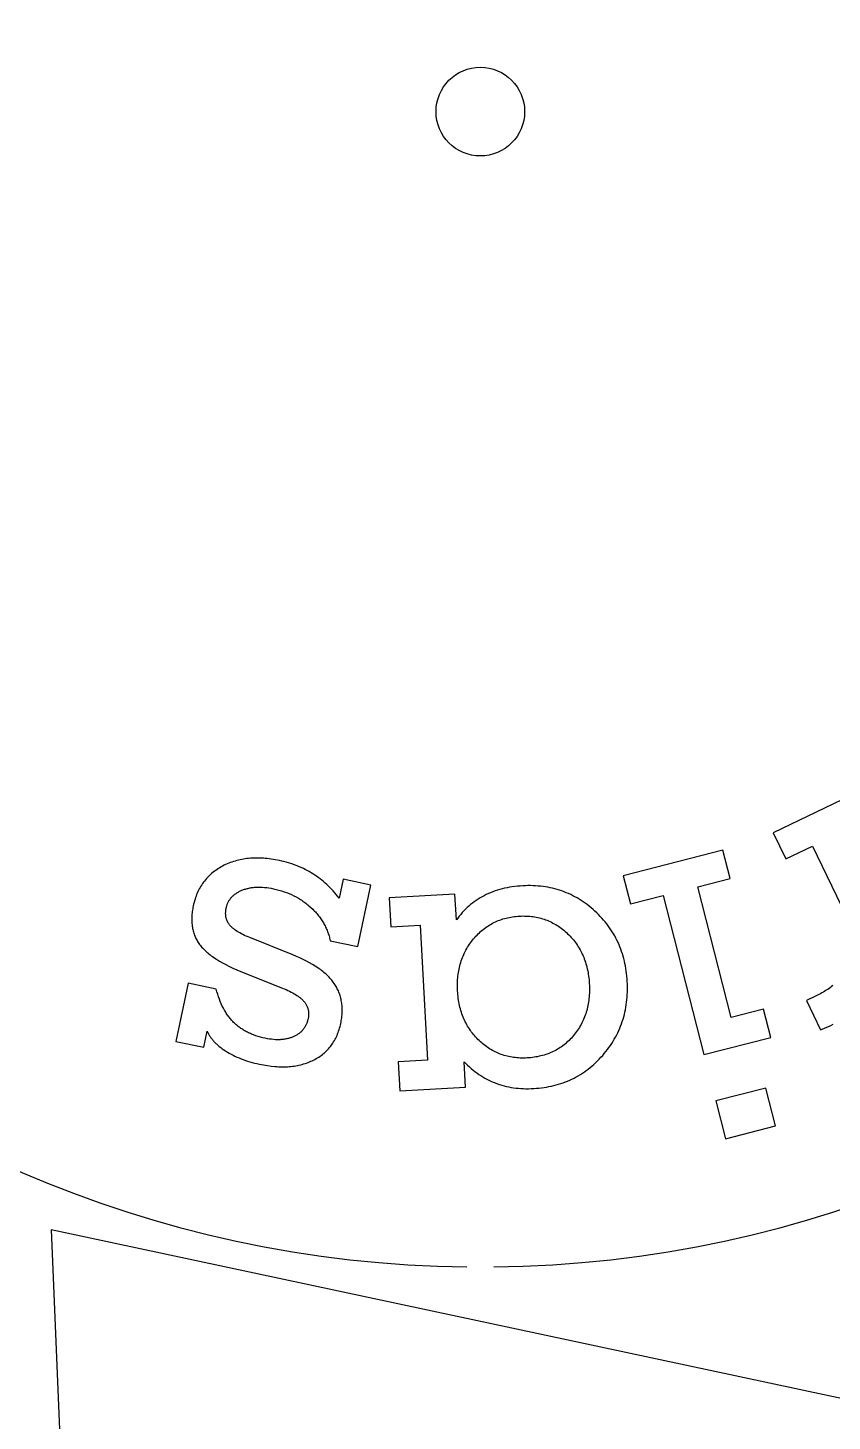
# Model space of a CAD drawing. Extents: x -2485 to -2143, y -68 to 535.
# Drawn here: x -2293.9 to -2264, y 138.6 to 190.4 of the extents above; entities that cross this region are included whole.
import ezdxf

# ---------------------------------------------------------------- set-up
doc = ezdxf.new("R2010")
doc.units = 0
doc.layers.add('Contorno', color=5, linetype='Continuous', true_color=0x0000ff)
doc.layers.add('Linha', color=1, linetype='Continuous')

msp = doc.modelspace()

# ---------------------------------------------------------------- linework, layer by layer
at = {"layer": 'Contorno'}
msp.add_lwpolyline([(-2252.286, 137), (-2293.048, 145.695), (-2292.446, 131.129)], dxfattribs=at)
msp.add_circle((-2277.071, 187.311), 1.65, dxfattribs=at)
for start, end in [(90.6662, 269.3338), (270.6662, 89.3338)]:
    msp.add_arc((-2277.071, 187.311), 43, start, end, dxfattribs=at)
at = {"layer": 'Linha'}
for points in [[(-2262.963, 162.012), (-2266.167, 160.472), (-2265.699, 159.499), (-2264.698, 159.98), (-2263.447, 157.376)], [(-2267.726, 153.598), (-2268.973, 158.467), (-2267.77, 158.775), (-2268.038, 159.821), (-2271.749, 158.871), (-2271.481, 157.824), (-2270.264, 158.136), (-2268.749, 152.221), (-2266.255, 152.859), (-2266.523, 153.906), (-2267.726, 153.598)], [(-2282.438, 158.176), (-2282.494, 158.242), (-2282.551, 158.306), (-2282.609, 158.369), (-2282.668, 158.429), (-2282.727, 158.489), (-2282.788, 158.546), (-2282.849, 158.602), (-2282.912, 158.656), (-2282.975, 158.708), (-2283.039, 158.759), (-2283.104, 158.808), (-2283.17, 158.856), (-2283.237, 158.901), (-2283.305, 158.945), (-2283.374, 158.988), (-2283.444, 159.029), (-2283.515, 159.068), (-2283.588, 159.106), (-2283.661, 159.142), (-2283.737, 159.177), (-2283.813, 159.21), (-2283.89, 159.242), (-2283.969, 159.272), (-2284.049, 159.3), (-2284.13, 159.327), (-2284.213, 159.353), (-2284.297, 159.377), (-2284.382, 159.399), (-2284.468, 159.42), (-2284.555, 159.439), (-2284.708, 159.469), (-2284.857, 159.493), (-2284.931, 159.503), (-2285.004, 159.511), (-2285.077, 159.518), (-2285.148, 159.523), (-2285.219, 159.528), (-2285.29, 159.53), (-2285.359, 159.532), (-2285.429, 159.532), (-2285.497, 159.53), (-2285.565, 159.527), (-2285.631, 159.523), (-2285.698, 159.517), (-2285.763, 159.51), (-2285.828, 159.501), (-2285.893, 159.491), (-2285.956, 159.48), (-2286.019, 159.467), (-2286.081, 159.453), (-2286.143, 159.437), (-2286.204, 159.42), (-2286.264, 159.402), (-2286.323, 159.382), (-2286.382, 159.361), (-2286.44, 159.338), (-2286.497, 159.314), (-2286.554, 159.289), (-2286.61, 159.262), (-2286.666, 159.233), (-2286.72, 159.204), (-2286.773, 159.173), (-2286.825, 159.141), (-2286.875, 159.109), (-2286.925, 159.075), (-2286.972, 159.04), (-2287.019, 159.004), (-2287.064, 158.967), (-2287.108, 158.929), (-2287.151, 158.889), (-2287.192, 158.849), (-2287.232, 158.808), (-2287.271, 158.765), (-2287.308, 158.722), (-2287.344, 158.677), (-2287.379, 158.632), (-2287.413, 158.585), (-2287.445, 158.537), (-2287.476, 158.489), (-2287.506, 158.439), (-2287.534, 158.388), (-2287.561, 158.336), (-2287.587, 158.283), (-2287.611, 158.228), (-2287.634, 158.173), (-2287.656, 158.117), (-2287.676, 158.059), (-2287.695, 158.001), (-2287.713, 157.942), (-2287.73, 157.881), (-2287.745, 157.819), (-2287.759, 157.757), (-2287.77, 157.702), (-2287.78, 157.648), (-2287.788, 157.595), (-2287.796, 157.542), (-2287.802, 157.49), (-2287.807, 157.439), (-2287.811, 157.388), (-2287.814, 157.337), (-2287.815, 157.288), (-2287.815, 157.239), (-2287.814, 157.19), (-2287.812, 157.142), (-2287.809, 157.095), (-2287.805, 157.049), (-2287.799, 157.003), (-2287.792, 156.957), (-2287.784, 156.912), (-2287.775, 156.868), (-2287.765, 156.825), (-2287.753, 156.782), (-2287.74, 156.739), (-2287.727, 156.697), (-2287.711, 156.656), (-2287.695, 156.616), (-2287.678, 156.576), (-2287.659, 156.536), (-2287.639, 156.498), (-2287.618, 156.46), (-2287.596, 156.422), (-2287.573, 156.385), (-2287.548, 156.349), (-2287.522, 156.313), (-2287.495, 156.278), (-2287.467, 156.243), (-2287.436, 156.208), (-2287.404, 156.173), (-2287.37, 156.138), (-2287.335, 156.103), (-2287.298, 156.069), (-2287.259, 156.034), (-2287.219, 156), (-2287.177, 155.966), (-2287.133, 155.932), (-2287.088, 155.898), (-2287.041, 155.864), (-2286.992, 155.83), (-2286.89, 155.763), (-2286.782, 155.697), (-2286.666, 155.631), (-2286.545, 155.566), (-2286.416, 155.501), (-2286.281, 155.436), (-2286.14, 155.372), (-2285.991, 155.309), (-2285.837, 155.246), (-2284.442, 154.694), (-2284.371, 154.665), (-2284.303, 154.636), (-2284.237, 154.606), (-2284.174, 154.576), (-2284.115, 154.546), (-2284.057, 154.515), (-2284.003, 154.485), (-2283.951, 154.453), (-2283.902, 154.422), (-2283.856, 154.39), (-2283.812, 154.358), (-2283.791, 154.341), (-2283.771, 154.325), (-2283.752, 154.309), (-2283.733, 154.292), (-2283.715, 154.276), (-2283.698, 154.259), (-2283.681, 154.243), (-2283.665, 154.226), (-2283.65, 154.209), (-2283.635, 154.192), (-2283.621, 154.175), (-2283.608, 154.158), (-2283.595, 154.14), (-2283.583, 154.123), (-2283.571, 154.105), (-2283.56, 154.087), (-2283.55, 154.069), (-2283.54, 154.05), (-2283.531, 154.032), (-2283.522, 154.013), (-2283.514, 153.994), (-2283.507, 153.975), (-2283.5, 153.956), (-2283.494, 153.936), (-2283.488, 153.917), (-2283.483, 153.897), (-2283.478, 153.877), (-2283.475, 153.857), (-2283.471, 153.836), (-2283.469, 153.816), (-2283.467, 153.795), (-2283.465, 153.774), (-2283.464, 153.753), (-2283.464, 153.731), (-2283.464, 153.71), (-2283.465, 153.688), (-2283.467, 153.666), (-2283.469, 153.644), (-2283.472, 153.622), (-2283.475, 153.599), (-2283.479, 153.576), (-2283.484, 153.553), (-2283.49, 153.525), (-2283.497, 153.496), (-2283.505, 153.469), (-2283.513, 153.441), (-2283.522, 153.415), (-2283.532, 153.389), (-2283.542, 153.363), (-2283.553, 153.338), (-2283.565, 153.313), (-2283.578, 153.289), (-2283.59, 153.265), (-2283.604, 153.242), (-2283.618, 153.22), (-2283.633, 153.198), (-2283.649, 153.176), (-2283.665, 153.155), (-2283.682, 153.135), (-2283.7, 153.115), (-2283.718, 153.095), (-2283.737, 153.076), (-2283.756, 153.058), (-2283.777, 153.04), (-2283.797, 153.023), (-2283.819, 153.006), (-2283.841, 152.99), (-2283.864, 152.974), (-2283.887, 152.959), (-2283.912, 152.944), (-2283.936, 152.93), (-2283.962, 152.916), (-2283.988, 152.903), (-2284.015, 152.89), (-2284.042, 152.878), (-2284.07, 152.867), (-2284.098, 152.856), (-2284.126, 152.846), (-2284.155, 152.836), (-2284.184, 152.827), (-2284.214, 152.819), (-2284.244, 152.811), (-2284.274, 152.805), (-2284.305, 152.798), (-2284.336, 152.793), (-2284.367, 152.788), (-2284.399, 152.783), (-2284.431, 152.78), (-2284.464, 152.777), (-2284.497, 152.774), (-2284.53, 152.773), (-2284.564, 152.771), (-2284.598, 152.771), (-2284.633, 152.771), (-2284.668, 152.772), (-2284.703, 152.773), (-2284.775, 152.778), (-2284.848, 152.786), (-2284.923, 152.796), (-2285, 152.809), (-2285.078, 152.824), (-2285.169, 152.845), (-2285.258, 152.867), (-2285.345, 152.892), (-2285.43, 152.92), (-2285.512, 152.949), (-2285.591, 152.98), (-2285.63, 152.997), (-2285.669, 153.014), (-2285.706, 153.032), (-2285.743, 153.05), (-2285.78, 153.069), (-2285.816, 153.088), (-2285.851, 153.108), (-2285.886, 153.129), (-2285.92, 153.15), (-2285.954, 153.171), (-2285.987, 153.193), (-2286.019, 153.216), (-2286.051, 153.239), (-2286.082, 153.263), (-2286.113, 153.287), (-2286.143, 153.312), (-2286.172, 153.337), (-2286.201, 153.363), (-2286.229, 153.389), (-2286.257, 153.416), (-2286.284, 153.444), (-2286.31, 153.472), (-2286.337, 153.501), (-2286.362, 153.531), (-2286.388, 153.562), (-2286.413, 153.593), (-2286.437, 153.625), (-2286.461, 153.658), (-2286.485, 153.691), (-2286.508, 153.725), (-2286.531, 153.76), (-2286.553, 153.795), (-2286.596, 153.869), (-2286.638, 153.945), (-2286.678, 154.024), (-2286.716, 154.106), (-2286.752, 154.19), (-2286.787, 154.278), (-2286.82, 154.368), (-2286.851, 154.462), (-2286.88, 154.558), (-2286.908, 154.657), (-2287.95, 154.876), (-2288.406, 152.71), (-2287.363, 152.49), (-2287.237, 153.09), (-2287.227, 153.065), (-2287.216, 153.04), (-2287.204, 153.016), (-2287.192, 152.991), (-2287.179, 152.966), (-2287.165, 152.942), (-2287.15, 152.918), (-2287.135, 152.894), (-2287.119, 152.87), (-2287.103, 152.846), (-2287.085, 152.822), (-2287.067, 152.798), (-2287.048, 152.775), (-2287.029, 152.751), (-2287.008, 152.728), (-2286.988, 152.705), (-2286.966, 152.682), (-2286.943, 152.659), (-2286.92, 152.636), (-2286.897, 152.614), (-2286.847, 152.569), (-2286.794, 152.524), (-2286.739, 152.48), (-2286.68, 152.437), (-2286.619, 152.394), (-2286.555, 152.352), (-2286.489, 152.31), (-2286.421, 152.27), (-2286.351, 152.232), (-2286.28, 152.195), (-2286.207, 152.159), (-2286.132, 152.124), (-2286.056, 152.092), (-2285.978, 152.06), (-2285.899, 152.03), (-2285.817, 152.002), (-2285.735, 151.974), (-2285.65, 151.949), (-2285.564, 151.924), (-2285.476, 151.901), (-2285.387, 151.88), (-2285.296, 151.86), (-2285.147, 151.831), (-2285, 151.807), (-2284.857, 151.788), (-2284.717, 151.774), (-2284.648, 151.77), (-2284.58, 151.766), (-2284.513, 151.764), (-2284.447, 151.763), (-2284.381, 151.763), (-2284.316, 151.765), (-2284.252, 151.768), (-2284.188, 151.772), (-2284.125, 151.777), (-2284.064, 151.784), (-2284.003, 151.792), (-2283.942, 151.802), (-2283.883, 151.812), (-2283.824, 151.824), (-2283.766, 151.837), (-2283.709, 151.852), (-2283.652, 151.868), (-2283.596, 151.885), (-2283.542, 151.903), (-2283.487, 151.923), (-2283.434, 151.944), (-2283.382, 151.967), (-2283.33, 151.99), (-2283.279, 152.015), (-2283.229, 152.041), (-2283.18, 152.068), (-2283.132, 152.096), (-2283.086, 152.126), (-2283.04, 152.156), (-2282.996, 152.187), (-2282.953, 152.22), (-2282.912, 152.253), (-2282.871, 152.288), (-2282.832, 152.324), (-2282.794, 152.36), (-2282.757, 152.398), (-2282.721, 152.437), (-2282.687, 152.477), (-2282.653, 152.518), (-2282.621, 152.56), (-2282.59, 152.603), (-2282.56, 152.647), (-2282.532, 152.692), (-2282.504, 152.738), (-2282.478, 152.786), (-2282.453, 152.834), (-2282.429, 152.884), (-2282.407, 152.934), (-2282.385, 152.986), (-2282.365, 153.038), (-2282.346, 153.092), (-2282.328, 153.147), (-2282.311, 153.202), (-2282.296, 153.259), (-2282.281, 153.317), (-2282.268, 153.376), (-2282.257, 153.43), (-2282.248, 153.484), (-2282.239, 153.537), (-2282.232, 153.59), (-2282.226, 153.642), (-2282.221, 153.694), (-2282.218, 153.745), (-2282.215, 153.796), (-2282.214, 153.846), (-2282.214, 153.896), (-2282.215, 153.945), (-2282.218, 153.994), (-2282.221, 154.042), (-2282.226, 154.09), (-2282.232, 154.137), (-2282.239, 154.184), (-2282.248, 154.231), (-2282.257, 154.277), (-2282.268, 154.322), (-2282.28, 154.367), (-2282.293, 154.412), (-2282.308, 154.456), (-2282.323, 154.499), (-2282.34, 154.542), (-2282.358, 154.585), (-2282.377, 154.627), (-2282.398, 154.668), (-2282.419, 154.71), (-2282.442, 154.75), (-2282.466, 154.79), (-2282.492, 154.83), (-2282.518, 154.869), (-2282.546, 154.908), (-2282.575, 154.946), (-2282.605, 154.984), (-2282.637, 155.022), (-2282.67, 155.059), (-2282.704, 155.096), (-2282.739, 155.133), (-2282.776, 155.169), (-2282.815, 155.205), (-2282.854, 155.241), (-2282.895, 155.276), (-2282.937, 155.31), (-2282.981, 155.345), (-2283.025, 155.379), (-2283.072, 155.413), (-2283.119, 155.446), (-2283.218, 155.511), (-2283.322, 155.575), (-2283.431, 155.638), (-2283.546, 155.699), (-2283.666, 155.759), (-2283.791, 155.817), (-2283.921, 155.874), (-2284.057, 155.929), (-2285.652, 156.57), (-2285.721, 156.598), (-2285.787, 156.627), (-2285.85, 156.656), (-2285.911, 156.685), (-2285.968, 156.715), (-2286.023, 156.744), (-2286.075, 156.774), (-2286.124, 156.804), (-2286.17, 156.834), (-2286.213, 156.864), (-2286.233, 156.88), (-2286.253, 156.895), (-2286.272, 156.91), (-2286.291, 156.926), (-2286.308, 156.941), (-2286.325, 156.957), (-2286.342, 156.972), (-2286.357, 156.988), (-2286.372, 157.003), (-2286.386, 157.019), (-2286.4, 157.035), (-2286.412, 157.051), (-2286.424, 157.066), (-2286.436, 157.083), (-2286.447, 157.099), (-2286.457, 157.116), (-2286.467, 157.132), (-2286.477, 157.149), (-2286.485, 157.167), (-2286.494, 157.184), (-2286.502, 157.202), (-2286.509, 157.22), (-2286.515, 157.238), (-2286.522, 157.256), (-2286.527, 157.275), (-2286.532, 157.294), (-2286.537, 157.313), (-2286.541, 157.332), (-2286.544, 157.352), (-2286.547, 157.371), (-2286.55, 157.391), (-2286.552, 157.411), (-2286.553, 157.432), (-2286.554, 157.452), (-2286.554, 157.473), (-2286.554, 157.494), (-2286.553, 157.516), (-2286.552, 157.537), (-2286.55, 157.559), (-2286.547, 157.581), (-2286.544, 157.603), (-2286.541, 157.625), (-2286.537, 157.648), (-2286.532, 157.671), (-2286.526, 157.7), (-2286.519, 157.728), (-2286.511, 157.756), (-2286.502, 157.783), (-2286.492, 157.81), (-2286.482, 157.836), (-2286.471, 157.861), (-2286.459, 157.887), (-2286.446, 157.911), (-2286.433, 157.935), (-2286.419, 157.959), (-2286.404, 157.982), (-2286.388, 158.005), (-2286.372, 158.027), (-2286.355, 158.048), (-2286.337, 158.069), (-2286.318, 158.09), (-2286.299, 158.11), (-2286.279, 158.129), (-2286.258, 158.148), (-2286.236, 158.166), (-2286.213, 158.184), (-2286.19, 158.202), (-2286.166, 158.218), (-2286.141, 158.235), (-2286.116, 158.251), (-2286.089, 158.266), (-2286.062, 158.281), (-2286.035, 158.295), (-2286.006, 158.309), (-2285.977, 158.322), (-2285.946, 158.334), (-2285.916, 158.346), (-2285.885, 158.358), (-2285.853, 158.369), (-2285.821, 158.379), (-2285.789, 158.388), (-2285.757, 158.397), (-2285.724, 158.405), (-2285.69, 158.412), (-2285.657, 158.419), (-2285.623, 158.425), (-2285.588, 158.431), (-2285.553, 158.435), (-2285.518, 158.439), (-2285.482, 158.443), (-2285.446, 158.446), (-2285.41, 158.448), (-2285.373, 158.449), (-2285.336, 158.45), (-2285.298, 158.45), (-2285.261, 158.449), (-2285.184, 158.446), (-2285.105, 158.44), (-2285.025, 158.431), (-2284.944, 158.42), (-2284.861, 158.406), (-2284.776, 158.39), (-2284.674, 158.367), (-2284.574, 158.341), (-2284.476, 158.312), (-2284.38, 158.281), (-2284.285, 158.247), (-2284.193, 158.21), (-2284.103, 158.171), (-2284.015, 158.129), (-2283.929, 158.084), (-2283.844, 158.036), (-2283.762, 157.986), (-2283.722, 157.96), (-2283.682, 157.933), (-2283.642, 157.905), (-2283.603, 157.877), (-2283.565, 157.848), (-2283.527, 157.818), (-2283.49, 157.788), (-2283.453, 157.757), (-2283.38, 157.693), (-2283.311, 157.627), (-2283.277, 157.593), (-2283.244, 157.559), (-2283.212, 157.525), (-2283.181, 157.49), (-2283.151, 157.455), (-2283.121, 157.42), (-2283.093, 157.384), (-2283.065, 157.347), (-2283.038, 157.311), (-2283.012, 157.274), (-2282.986, 157.237), (-2282.962, 157.199), (-2282.938, 157.161), (-2282.915, 157.122), (-2282.893, 157.084), (-2282.872, 157.044), (-2282.851, 157.005), (-2282.832, 156.965), (-2282.813, 156.925), (-2282.795, 156.884), (-2282.778, 156.843), (-2282.762, 156.802), (-2282.746, 156.76), (-2282.732, 156.718), (-2282.718, 156.675), (-2282.705, 156.633), (-2282.693, 156.589), (-2282.682, 156.546), (-2282.671, 156.502), (-2282.662, 156.457), (-2281.634, 156.241), (-2281.153, 158.528), (-2282.181, 158.744), (-2282.329, 158.039), (-2282.383, 158.109), (-2282.438, 158.176)], [(-2277.623, 151.009), (-2277.674, 151.95), (-2277.609, 151.883), (-2277.544, 151.819), (-2277.477, 151.757), (-2277.409, 151.698), (-2277.34, 151.641), (-2277.271, 151.586), (-2277.2, 151.533), (-2277.128, 151.482), (-2277.055, 151.434), (-2276.981, 151.388), (-2276.906, 151.345), (-2276.83, 151.304), (-2276.752, 151.264), (-2276.674, 151.228), (-2276.595, 151.193), (-2276.515, 151.161), (-2276.433, 151.131), (-2276.351, 151.103), (-2276.267, 151.078), (-2276.183, 151.055), (-2276.097, 151.034), (-2276.01, 151.015), (-2275.922, 150.999), (-2275.833, 150.985), (-2275.742, 150.973), (-2275.651, 150.964), (-2275.559, 150.957), (-2275.465, 150.952), (-2275.371, 150.949), (-2275.275, 150.949), (-2275.178, 150.951), (-2275.08, 150.955), (-2274.983, 150.962), (-2274.887, 150.97), (-2274.792, 150.98), (-2274.699, 150.993), (-2274.606, 151.008), (-2274.514, 151.024), (-2274.424, 151.043), (-2274.335, 151.064), (-2274.246, 151.087), (-2274.159, 151.112), (-2274.073, 151.139), (-2273.988, 151.168), (-2273.904, 151.2), (-2273.821, 151.233), (-2273.739, 151.268), (-2273.659, 151.306), (-2273.579, 151.346), (-2273.501, 151.387), (-2273.423, 151.431), (-2273.347, 151.477), (-2273.272, 151.525), (-2273.197, 151.575), (-2273.124, 151.627), (-2273.052, 151.681), (-2272.981, 151.737), (-2272.911, 151.795), (-2272.843, 151.855), (-2272.775, 151.918), (-2272.709, 151.982), (-2272.643, 152.049), (-2272.579, 152.118), (-2272.515, 152.188), (-2272.454, 152.26), (-2272.394, 152.334), (-2272.337, 152.407), (-2272.281, 152.482), (-2272.228, 152.558), (-2272.177, 152.635), (-2272.128, 152.712), (-2272.082, 152.79), (-2272.037, 152.87), (-2271.994, 152.95), (-2271.954, 153.031), (-2271.916, 153.113), (-2271.88, 153.195), (-2271.846, 153.279), (-2271.814, 153.364), (-2271.784, 153.449), (-2271.757, 153.535), (-2271.731, 153.622), (-2271.708, 153.71), (-2271.687, 153.799), (-2271.668, 153.889), (-2271.651, 153.98), (-2271.636, 154.071), (-2271.623, 154.164), (-2271.613, 154.257), (-2271.604, 154.351), (-2271.598, 154.447), (-2271.594, 154.543), (-2271.592, 154.639), (-2271.592, 154.737), (-2271.594, 154.836), (-2271.598, 154.935), (-2271.605, 155.035), (-2271.613, 155.133), (-2271.624, 155.23), (-2271.636, 155.326), (-2271.651, 155.421), (-2271.667, 155.515), (-2271.686, 155.607), (-2271.706, 155.699), (-2271.729, 155.789), (-2271.754, 155.878), (-2271.78, 155.967), (-2271.809, 156.054), (-2271.839, 156.14), (-2271.872, 156.224), (-2271.907, 156.308), (-2271.943, 156.391), (-2271.982, 156.472), (-2272.023, 156.552), (-2272.066, 156.632), (-2272.11, 156.71), (-2272.157, 156.787), (-2272.206, 156.862), (-2272.256, 156.937), (-2272.309, 157.011), (-2272.364, 157.083), (-2272.421, 157.154), (-2272.48, 157.225), (-2272.541, 157.294), (-2272.603, 157.362), (-2272.668, 157.429), (-2272.735, 157.494), (-2272.804, 157.559), (-2272.874, 157.622), (-2272.946, 157.683), (-2273.018, 157.741), (-2273.091, 157.798), (-2273.165, 157.852), (-2273.239, 157.904), (-2273.315, 157.954), (-2273.391, 158.002), (-2273.469, 158.048), (-2273.547, 158.091), (-2273.626, 158.132), (-2273.706, 158.171), (-2273.787, 158.208), (-2273.869, 158.243), (-2273.951, 158.276), (-2274.035, 158.306), (-2274.119, 158.334), (-2274.205, 158.361), (-2274.291, 158.384), (-2274.378, 158.406), (-2274.466, 158.426), (-2274.555, 158.443), (-2274.644, 158.459), (-2274.735, 158.472), (-2274.826, 158.483), (-2274.919, 158.491), (-2275.012, 158.498), (-2275.106, 158.502), (-2275.201, 158.505), (-2275.297, 158.505), (-2275.393, 158.503), (-2275.491, 158.498), (-2275.592, 158.492), (-2275.691, 158.483), (-2275.788, 158.472), (-2275.885, 158.459), (-2275.98, 158.444), (-2276.073, 158.426), (-2276.165, 158.407), (-2276.256, 158.385), (-2276.345, 158.361), (-2276.433, 158.335), (-2276.519, 158.306), (-2276.604, 158.276), (-2276.687, 158.243), (-2276.769, 158.208), (-2276.85, 158.171), (-2276.929, 158.132), (-2277.006, 158.091), (-2277.082, 158.048), (-2277.156, 158.002), (-2277.228, 157.955), (-2277.299, 157.906), (-2277.368, 157.854), (-2277.435, 157.801), (-2277.5, 157.745), (-2277.564, 157.688), (-2277.626, 157.628), (-2277.686, 157.567), (-2277.745, 157.503), (-2277.802, 157.437), (-2277.857, 157.37), (-2277.91, 157.3), (-2277.961, 157.228), (-2278.014, 158.184), (-2280.462, 158.051), (-2280.403, 156.972), (-2279.309, 157.032), (-2279.036, 152.014), (-2280.13, 151.954), (-2280.071, 150.875), (-2277.623, 151.009)], [(-2275.52, 152.089), (-2275.583, 152.09), (-2275.646, 152.093), (-2275.708, 152.098), (-2275.77, 152.104), (-2275.831, 152.112), (-2275.891, 152.121), (-2275.951, 152.131), (-2276.01, 152.143), (-2276.069, 152.157), (-2276.127, 152.172), (-2276.184, 152.188), (-2276.241, 152.206), (-2276.297, 152.226), (-2276.353, 152.247), (-2276.408, 152.269), (-2276.462, 152.293), (-2276.516, 152.319), (-2276.569, 152.346), (-2276.622, 152.374), (-2276.674, 152.404), (-2276.725, 152.435), (-2276.776, 152.468), (-2276.826, 152.502), (-2276.876, 152.538), (-2276.925, 152.576), (-2276.973, 152.614), (-2277.021, 152.655), (-2277.068, 152.696), (-2277.115, 152.74), (-2277.16, 152.784), (-2277.205, 152.829), (-2277.248, 152.876), (-2277.289, 152.923), (-2277.329, 152.97), (-2277.368, 153.019), (-2277.406, 153.069), (-2277.443, 153.119), (-2277.478, 153.171), (-2277.511, 153.223), (-2277.544, 153.276), (-2277.575, 153.33), (-2277.604, 153.385), (-2277.633, 153.44), (-2277.66, 153.497), (-2277.686, 153.554), (-2277.71, 153.613), (-2277.733, 153.672), (-2277.755, 153.732), (-2277.775, 153.793), (-2277.794, 153.855), (-2277.812, 153.917), (-2277.829, 153.981), (-2277.844, 154.045), (-2277.858, 154.11), (-2277.87, 154.176), (-2277.881, 154.243), (-2277.891, 154.311), (-2277.9, 154.38), (-2277.907, 154.449), (-2277.913, 154.52), (-2277.918, 154.591), (-2277.921, 154.662), (-2277.923, 154.733), (-2277.923, 154.803), (-2277.922, 154.872), (-2277.919, 154.941), (-2277.916, 155.009), (-2277.91, 155.076), (-2277.904, 155.142), (-2277.896, 155.208), (-2277.886, 155.273), (-2277.875, 155.338), (-2277.863, 155.401), (-2277.849, 155.464), (-2277.834, 155.526), (-2277.818, 155.588), (-2277.8, 155.649), (-2277.78, 155.709), (-2277.76, 155.768), (-2277.737, 155.827), (-2277.714, 155.885), (-2277.689, 155.942), (-2277.662, 155.999), (-2277.635, 156.055), (-2277.605, 156.11), (-2277.575, 156.165), (-2277.543, 156.218), (-2277.509, 156.271), (-2277.474, 156.324), (-2277.438, 156.376), (-2277.4, 156.427), (-2277.361, 156.477), (-2277.321, 156.526), (-2277.279, 156.575), (-2277.237, 156.622), (-2277.194, 156.668), (-2277.15, 156.712), (-2277.105, 156.755), (-2277.06, 156.796), (-2277.014, 156.836), (-2276.967, 156.875), (-2276.919, 156.912), (-2276.871, 156.948), (-2276.822, 156.982), (-2276.772, 157.015), (-2276.721, 157.046), (-2276.67, 157.076), (-2276.617, 157.104), (-2276.564, 157.132), (-2276.511, 157.157), (-2276.456, 157.182), (-2276.401, 157.204), (-2276.345, 157.226), (-2276.288, 157.246), (-2276.231, 157.264), (-2276.172, 157.281), (-2276.113, 157.297), (-2276.054, 157.311), (-2275.993, 157.324), (-2275.932, 157.336), (-2275.87, 157.346), (-2275.807, 157.354), (-2275.743, 157.361), (-2275.679, 157.367), (-2275.614, 157.371), (-2275.548, 157.374), (-2275.484, 157.376), (-2275.42, 157.375), (-2275.356, 157.374), (-2275.294, 157.37), (-2275.231, 157.366), (-2275.17, 157.36), (-2275.109, 157.352), (-2275.048, 157.343), (-2274.988, 157.332), (-2274.929, 157.32), (-2274.87, 157.306), (-2274.812, 157.291), (-2274.755, 157.274), (-2274.698, 157.256), (-2274.641, 157.236), (-2274.586, 157.215), (-2274.531, 157.192), (-2274.476, 157.168), (-2274.422, 157.143), (-2274.369, 157.115), (-2274.316, 157.087), (-2274.264, 157.056), (-2274.212, 157.025), (-2274.161, 156.992), (-2274.111, 156.957), (-2274.061, 156.921), (-2274.012, 156.883), (-2273.963, 156.844), (-2273.915, 156.803), (-2273.868, 156.761), (-2273.821, 156.717), (-2273.775, 156.672), (-2273.73, 156.626), (-2273.687, 156.58), (-2273.645, 156.532), (-2273.605, 156.484), (-2273.566, 156.435), (-2273.528, 156.385), (-2273.491, 156.334), (-2273.456, 156.282), (-2273.422, 156.23), (-2273.39, 156.176), (-2273.358, 156.122), (-2273.328, 156.067), (-2273.3, 156.011), (-2273.273, 155.954), (-2273.247, 155.897), (-2273.222, 155.838), (-2273.199, 155.779), (-2273.177, 155.719), (-2273.157, 155.657), (-2273.137, 155.596), (-2273.119, 155.533), (-2273.103, 155.469), (-2273.088, 155.405), (-2273.074, 155.339), (-2273.061, 155.273), (-2273.05, 155.206), (-2273.04, 155.138), (-2273.031, 155.069), (-2273.024, 155), (-2273.018, 154.929), (-2273.014, 154.858), (-2273.011, 154.786), (-2273.009, 154.715), (-2273.008, 154.645), (-2273.009, 154.575), (-2273.011, 154.506), (-2273.015, 154.438), (-2273.02, 154.371), (-2273.027, 154.304), (-2273.035, 154.238), (-2273.044, 154.173), (-2273.055, 154.109), (-2273.067, 154.045), (-2273.08, 153.982), (-2273.095, 153.92), (-2273.111, 153.859), (-2273.129, 153.798), (-2273.148, 153.738), (-2273.168, 153.679), (-2273.19, 153.62), (-2273.213, 153.562), (-2273.238, 153.505), (-2273.263, 153.449), (-2273.291, 153.394), (-2273.319, 153.339), (-2273.35, 153.285), (-2273.381, 153.231), (-2273.414, 153.179), (-2273.448, 153.127), (-2273.484, 153.076), (-2273.521, 153.026), (-2273.559, 152.976), (-2273.599, 152.927), (-2273.64, 152.879), (-2273.682, 152.833), (-2273.725, 152.788), (-2273.768, 152.744), (-2273.812, 152.702), (-2273.857, 152.662), (-2273.903, 152.622), (-2273.95, 152.584), (-2273.998, 152.548), (-2274.046, 152.512), (-2274.096, 152.479), (-2274.146, 152.446), (-2274.197, 152.415), (-2274.249, 152.386), (-2274.302, 152.358), (-2274.355, 152.331), (-2274.41, 152.305), (-2274.465, 152.281), (-2274.521, 152.259), (-2274.578, 152.238), (-2274.635, 152.218), (-2274.694, 152.199), (-2274.753, 152.182), (-2274.814, 152.167), (-2274.875, 152.153), (-2274.937, 152.14), (-2275, 152.129), (-2275.063, 152.119), (-2275.128, 152.11), (-2275.193, 152.103), (-2275.259, 152.097), (-2275.326, 152.093), (-2275.391, 152.09), (-2275.456, 152.089), (-2275.52, 152.089)], [(-2263.943, 154.789), (-2263.99, 154.752), (-2264.037, 154.716), (-2264.086, 154.68), (-2264.137, 154.646), (-2264.188, 154.611), (-2264.241, 154.578), (-2264.296, 154.545), (-2264.351, 154.512), (-2264.408, 154.481), (-2264.467, 154.449), (-2264.587, 154.389), (-2264.926, 154.226), (-2264.402, 153.135), (-2264.374, 153.148), (-2264.34, 153.162), (-2264.253, 153.198), (-2264.168, 153.233), (-2264.136, 153.246), (-2264.112, 153.257), (-2264.018, 153.304), (-2263.928, 153.351)], [(-2266.436, 150.97), (-2268.306, 150.491), (-2267.947, 149.088), (-2266.076, 149.568), (-2266.436, 150.97)]]:
    msp.add_lwpolyline(points, dxfattribs=at)

doc.saveas('drawing.dxf')
